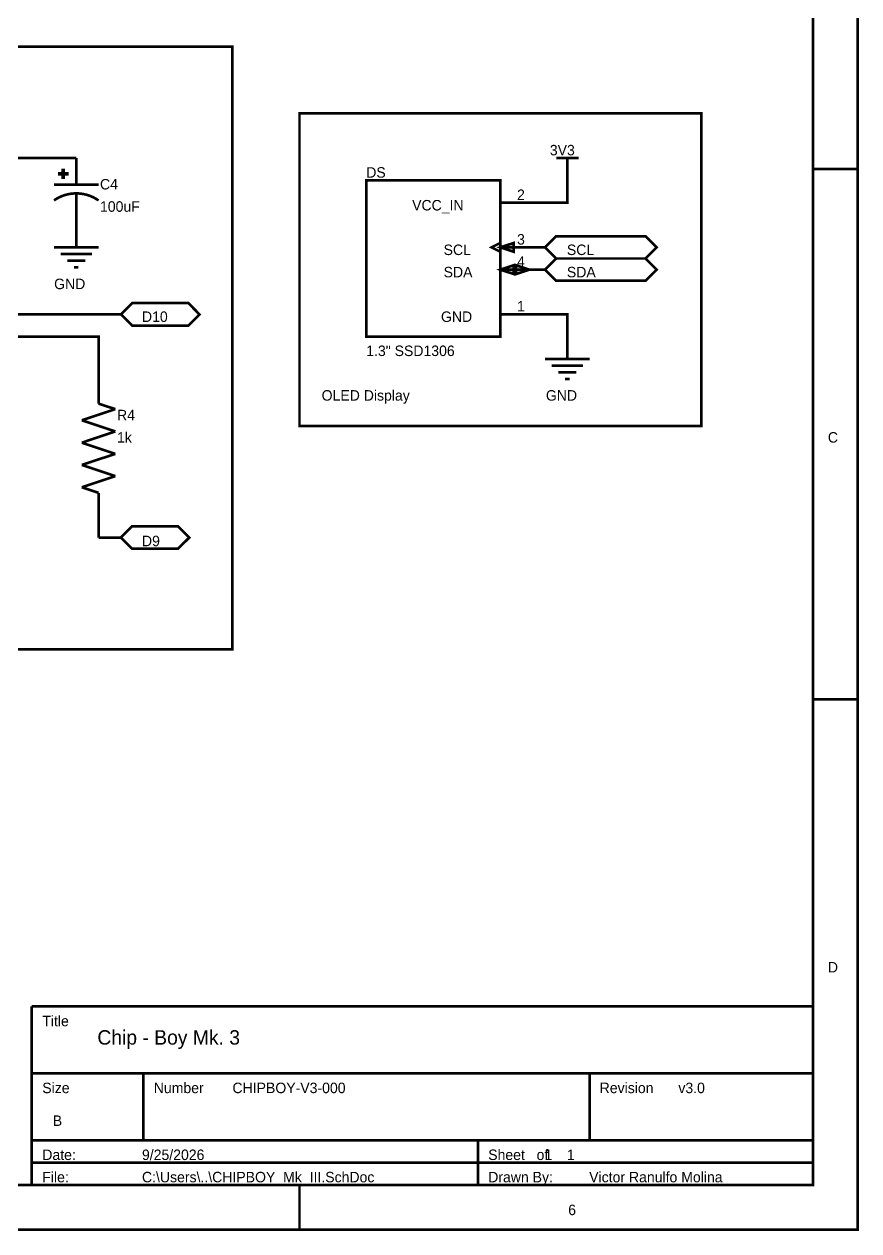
# Model space of a CAD drawing. Header units: inches. Extents: x 0 to 15, y 0 to 9.5.
# Drawn here: x 11.27 to 15, y -0.01 to 5.4 of the extents above; entities that cross this region are included whole.
import ezdxf

# ---------------------------------------------------------------- set-up
doc = ezdxf.new("R2010")
doc.units = ezdxf.units.IN
doc.header["$MEASUREMENT"] = 0
doc.layers.add('Sheet', color=255, linetype='Continuous')

msp = doc.modelspace()

# ---------------------------------------------------------------- linework, layer by layer
at = {"layer": 'Sheet'}
for points in [[(0.0029, 9.5, 0.0118, 0.0118, 0), (14.9978, 9.5, 0.0118, 0.0118, 0), (14.9978, 0, 0.0118, 0.0118, 0), (0.0029, 0, 0.0118, 0.0118, 0), (0.0029, 9.5, 0.0118, 0.0118, 0)], [(0.0029, 9.5, 0.0039, 0.0039, 0), (0.0029, 0, 0.0039, 0.0039, 0), (14.9978, 0, 0.0039, 0.0039, 0), (14.9978, 9.5, 0.0039, 0.0039, 0), (0.0029, 9.5, 0.0039, 0.0039, 0), (0.0029, 9.5, 0.0039, 0.0039, 0)], [(0.2026, 9.2995, 0.0118, 0.0118, 0), (14.7981, 9.2995, 0.0118, 0.0118, 0), (14.7981, 0.1998, 0.0118, 0.0118, 0), (0.2026, 0.1998, 0.0118, 0.0118, 0), (0.2026, 9.2995, 0.0118, 0.0118, 0)], [(0.2026, 9.2995, 0.0039, 0.0039, 0), (0.2026, 0.1998, 0.0039, 0.0039, 0), (14.7981, 0.1998, 0.0039, 0.0039, 0), (14.7981, 9.2995, 0.0039, 0.0039, 0), (0.2026, 9.2995, 0.0039, 0.0039, 0), (0.2026, 9.2995, 0.0039, 0.0039, 0)], [(8.9, 5.2993, 0.0118, 0.0118, 0), (12.1985, 5.2993, 0.0118, 0.0118, 0), (12.1985, 2.5997, 0.0118, 0.0118, 0), (8.9, 2.5997, 0.0118, 0.0118, 0), (8.9, 5.2993, 0.0118, 0.0118, 0)], [(12.4988, 4.9997, 0.0118, 0.0118, 0), (14.2982, 4.9997, 0.0118, 0.0118, 0), (14.2982, 3.6, 0.0118, 0.0118, 0), (12.4988, 3.6, 0.0118, 0.0118, 0), (12.4988, 4.9997, 0.0118, 0.0118, 0)], [(11.4236, 4.7309, 0.0118, 0.0118, 0), (11.4585, 4.7309, 0.0118, 0.0118, 0), (11.4585, 4.7261, 0.0118, 0.0118, 0), (11.4236, 4.7261, 0.0118, 0.0118, 0), (11.4236, 4.7309, 0.0118, 0.0118, 0)], [(11.4236, 4.7309, 0.0039, 0.0039, 0), (11.4236, 4.7261, 0.0039, 0.0039, 0), (11.4585, 4.7261, 0.0039, 0.0039, 0), (11.4585, 4.7309, 0.0039, 0.0039, 0), (11.4236, 4.7309, 0.0039, 0.0039, 0), (11.4236, 4.7309, 0.0039, 0.0039, 0)], [(11.4387, 4.746, 0.0118, 0.0118, 0), (11.4434, 4.746, 0.0118, 0.0118, 0), (11.4434, 4.7111, 0.0118, 0.0118, 0), (11.4387, 4.7111, 0.0118, 0.0118, 0), (11.4387, 4.746, 0.0118, 0.0118, 0)], [(11.4387, 4.746, 0.0039, 0.0039, 0), (11.4387, 4.7111, 0.0039, 0.0039, 0), (11.4434, 4.7111, 0.0039, 0.0039, 0), (11.4434, 4.746, 0.0039, 0.0039, 0), (11.4387, 4.746, 0.0039, 0.0039, 0), (11.4387, 4.746, 0.0039, 0.0039, 0)], [(12.7983, 4.6993, 0.0118, 0.0118, 0), (13.3981, 4.6993, 0.0118, 0.0118, 0), (13.3981, 3.9995, 0.0118, 0.0118, 0), (12.7983, 3.9995, 0.0118, 0.0118, 0), (12.7983, 4.6993, 0.0118, 0.0118, 0)], [(12.7983, 4.6993, 0.0039, 0.0039, 0), (12.7983, 3.9995, 0.0039, 0.0039, 0), (13.3981, 3.9995, 0.0039, 0.0039, 0), (13.3981, 4.6993, 0.0039, 0.0039, 0), (12.7983, 4.6993, 0.0039, 0.0039, 0), (12.7983, 4.6993, 0.0039, 0.0039, 0)], [(13.6484, 4.3498, 0.0118, 0.0118, 0), (13.5985, 4.3997, 0.0118, 0.0118, 0), (13.6484, 4.4496, 0.0118, 0.0118, 0), (14.0478, 4.4496, 0.0118, 0.0118, 0), (14.0985, 4.3997, 0.0118, 0.0118, 0), (14.0478, 4.3498, 0.0118, 0.0118, 0), (13.6484, 4.3498, 0.0118, 0.0118, 0)], [(13.6484, 4.3498, 0.0039, 0.0039, 0), (13.5985, 4.3997, 0.0039, 0.0039, 0), (13.6484, 4.4496, 0.0039, 0.0039, 0), (14.0478, 4.4496, 0.0039, 0.0039, 0), (14.0985, 4.3997, 0.0039, 0.0039, 0), (14.0478, 4.3498, 0.0039, 0.0039, 0), (13.6484, 4.3498, 0.0039, 0.0039, 0)], [(13.4583, 4.4195, 0.0118, 0.0118, 0), (13.3981, 4.3997, 0.0118, 0.0118, 0), (13.4583, 4.3799, 0.0118, 0.0118, 0), (13.4583, 4.4195, 0.0118, 0.0118, 0)], [(13.4583, 4.4195, 0.0039, 0.0039, 0), (13.3981, 4.3997, 0.0039, 0.0039, 0), (13.4583, 4.3799, 0.0039, 0.0039, 0), (13.4583, 4.4195, 0.0039, 0.0039, 0)], [(13.4583, 4.3197, 0.0118, 0.0118, 0), (13.3981, 4.2998, 0.0118, 0.0118, 0), (13.4583, 4.28, 0.0118, 0.0118, 0), (13.4583, 4.3197, 0.0118, 0.0118, 0)], [(13.4686, 4.3197, 0.0118, 0.0118, 0), (13.4686, 4.28, 0.0118, 0.0118, 0), (13.528, 4.2998, 0.0118, 0.0118, 0), (13.4686, 4.3197, 0.0118, 0.0118, 0)], [(13.6484, 4.2499, 0.0118, 0.0118, 0), (13.5985, 4.2998, 0.0118, 0.0118, 0), (13.6484, 4.3498, 0.0118, 0.0118, 0), (14.0478, 4.3498, 0.0118, 0.0118, 0), (14.0985, 4.2998, 0.0118, 0.0118, 0), (14.0478, 4.2499, 0.0118, 0.0118, 0), (13.6484, 4.2499, 0.0118, 0.0118, 0)], [(13.6484, 4.2499, 0.0039, 0.0039, 0), (13.5985, 4.2998, 0.0039, 0.0039, 0), (13.6484, 4.3498, 0.0039, 0.0039, 0), (14.0478, 4.3498, 0.0039, 0.0039, 0), (14.0985, 4.2998, 0.0039, 0.0039, 0), (14.0478, 4.2499, 0.0039, 0.0039, 0), (13.6484, 4.2499, 0.0039, 0.0039, 0)], [(13.4583, 4.3197, 0.0039, 0.0039, 0), (13.3981, 4.2998, 0.0039, 0.0039, 0), (13.4583, 4.28, 0.0039, 0.0039, 0), (13.4583, 4.3197, 0.0039, 0.0039, 0)], [(13.4686, 4.3197, 0.0039, 0.0039, 0), (13.4686, 4.28, 0.0039, 0.0039, 0), (13.528, 4.2998, 0.0039, 0.0039, 0), (13.4686, 4.3197, 0.0039, 0.0039, 0)], [(11.7492, 4.0494, 0.0118, 0.0118, 0), (11.6993, 4.0993, 0.0118, 0.0118, 0), (11.7492, 4.15, 0.0118, 0.0118, 0), (12.001, 4.15, 0.0118, 0.0118, 0), (12.0509, 4.0993, 0.0118, 0.0118, 0), (12.001, 4.0494, 0.0118, 0.0118, 0), (11.7492, 4.0494, 0.0118, 0.0118, 0)], [(11.7492, 4.0494, 0.0039, 0.0039, 0), (11.6993, 4.0993, 0.0039, 0.0039, 0), (11.7492, 4.15, 0.0039, 0.0039, 0), (12.001, 4.15, 0.0039, 0.0039, 0), (12.0509, 4.0993, 0.0039, 0.0039, 0), (12.001, 4.0494, 0.0039, 0.0039, 0), (11.7492, 4.0494, 0.0039, 0.0039, 0)], [(11.7488, 3.0499, 0.0118, 0.0118, 0), (11.6989, 3.0998, 0.0118, 0.0118, 0), (11.7488, 3.1498, 0.0118, 0.0118, 0), (11.9551, 3.1498, 0.0118, 0.0118, 0), (12.0051, 3.0998, 0.0118, 0.0118, 0), (11.9551, 3.0499, 0.0118, 0.0118, 0), (11.7488, 3.0499, 0.0118, 0.0118, 0)], [(11.7488, 3.0499, 0.0039, 0.0039, 0), (11.6989, 3.0998, 0.0039, 0.0039, 0), (11.7488, 3.1498, 0.0039, 0.0039, 0), (11.9551, 3.1498, 0.0039, 0.0039, 0), (12.0051, 3.0998, 0.0039, 0.0039, 0), (11.9551, 3.0499, 0.0039, 0.0039, 0), (11.7488, 3.0499, 0.0039, 0.0039, 0)]]:
    msp.add_lwpolyline(points, format="xyseb", close=True, dxfattribs=at)
for points in [[(11.4989, 4.7999, 0.0118, 0.0118, 0), (10.7992, 4.7999, 0.0118, 0.0118, 0)], [(11.4989, 4.6997, 0.0118, 0.0118, 0), (11.4989, 4.7999, 0.0118, 0.0118, 0)], [(13.6484, 4.7999, 0.0118, 0.0118, 0), (13.7483, 4.7999, 0.0118, 0.0118, 0)], [(13.6984, 4.6993, 0.0118, 0.0118, 0), (13.6984, 4.7999, 0.0118, 0.0118, 0)], [(11.4989, 4.6997, 0.0118, 0.0118, 0), (11.4989, 4.6799, 0.0118, 0.0118, 0)], [(13.5985, 4.5995, 0.0118, 0.0118, 0), (13.6984, 4.5995, 0.0118, 0.0118, 0), (13.6984, 4.6993, 0.0118, 0.0118, 0)], [(14.9978, 4.75, 0.0118, 0.0118, 0), (14.7981, 4.75, 0.0118, 0.0118, 0)], [(11.4989, 4.6799, 0.0118, 0.0118, 0), (11.399, 4.6799, 0.0118, 0.0118, 0)], [(11.5987, 4.6799, 0.0118, 0.0118, 0), (11.4989, 4.6799, 0.0118, 0.0118, 0)], [(11.5987, 4.6097, 0.0118, 0.0118, 0), (11.5932, 4.6134, 0.0118, 0.0118, 0), (11.5873, 4.6171, 0.0118, 0.0118, 0), (11.5815, 4.6204, 0.0118, 0.0118, 0), (11.5756, 4.6237, 0.0118, 0.0118, 0), (11.5694, 4.6263, 0.0118, 0.0118, 0), (11.5631, 4.6292, 0.0118, 0.0118, 0), (11.5569, 4.6314, 0.0118, 0.0118, 0), (11.5506, 4.6336, 0.0118, 0.0118, 0), (11.5444, 4.6354, 0.0118, 0.0118, 0), (11.5378, 4.6369, 0.0118, 0.0118, 0), (11.5315, 4.6384, 0.0118, 0.0118, 0), (11.5249, 4.6395, 0.0118, 0.0118, 0), (11.5183, 4.6402, 0.0118, 0.0118, 0), (11.5121, 4.6409, 0.0118, 0.0118, 0), (11.5055, 4.6413, 0.0118, 0.0118, 0), (11.4989, 4.6413, 0.0118, 0.0118, 0), (11.4923, 4.6413, 0.0118, 0.0118, 0), (11.4857, 4.6409, 0.0118, 0.0118, 0), (11.4794, 4.6402, 0.0118, 0.0118, 0), (11.4728, 4.6395, 0.0118, 0.0118, 0), (11.4662, 4.6384, 0.0118, 0.0118, 0), (11.46, 4.6369, 0.0118, 0.0118, 0), (11.4534, 4.6354, 0.0118, 0.0118, 0), (11.4471, 4.6336, 0.0118, 0.0118, 0), (11.4409, 4.6314, 0.0118, 0.0118, 0), (11.4346, 4.6292, 0.0118, 0.0118, 0), (11.4284, 4.6263, 0.0118, 0.0118, 0), (11.4222, 4.6237, 0.0118, 0.0118, 0), (11.4163, 4.6204, 0.0118, 0.0118, 0), (11.4104, 4.6171, 0.0118, 0.0118, 0), (11.4045, 4.6134, 0.0118, 0.0118, 0), (11.399, 4.6097, 0.0118, 0.0118, 0)], [(11.4989, 4.5998, 0.0118, 0.0118, 0), (11.4989, 4.6398, 0.0118, 0.0118, 0)], [(11.4989, 4.5998, 0.0118, 0.0118, 0), (11.4989, 4.4999, 0.0118, 0.0118, 0)], [(13.3981, 4.5995, 0.0118, 0.0118, 0), (13.5985, 4.5995, 0.0118, 0.0118, 0)], [(11.4989, 4.4999, 0.0118, 0.0118, 0), (11.4989, 4.3997, 0.0118, 0.0118, 0)], [(11.399, 4.3997, 0.0118, 0.0118, 0), (11.5987, 4.3997, 0.0118, 0.0118, 0)], [(13.3981, 4.4195, 0.0118, 0.0118, 0), (13.3585, 4.3997, 0.0118, 0.0118, 0), (13.3981, 4.3799, 0.0118, 0.0118, 0)], [(13.3981, 4.3997, 0.0118, 0.0118, 0), (13.5985, 4.3997, 0.0118, 0.0118, 0)], [(11.4288, 4.37, 0.0118, 0.0118, 0), (11.569, 4.37, 0.0118, 0.0118, 0)], [(11.4589, 4.3398, 0.0118, 0.0118, 0), (11.5389, 4.3398, 0.0118, 0.0118, 0)], [(11.489, 4.3097, 0.0118, 0.0118, 0), (11.5088, 4.3097, 0.0118, 0.0118, 0)], [(13.3981, 4.2998, 0.0118, 0.0118, 0), (13.5985, 4.2998, 0.0118, 0.0118, 0)], [(11.6989, 4.0997, 0.0118, 0.0118, 0), (10.7992, 4.0997, 0.0118, 0.0118, 0)], [(13.3981, 4.0993, 0.0118, 0.0118, 0), (13.5985, 4.0993, 0.0118, 0.0118, 0)], [(13.5985, 4.0993, 0.0118, 0.0118, 0), (13.6984, 4.0993, 0.0118, 0.0118, 0), (13.6984, 3.9995, 0.0118, 0.0118, 0)], [(11.5987, 3.8999, 0.0118, 0.0118, 0), (11.5987, 3.9998, 0.0118, 0.0118, 0), (10.7992, 3.9998, 0.0118, 0.0118, 0)], [(13.6984, 3.9995, 0.0118, 0.0118, 0), (13.6984, 3.8996, 0.0118, 0.0118, 0)], [(11.5987, 3.6998, 0.0118, 0.0118, 0), (11.5987, 3.8999, 0.0118, 0.0118, 0)], [(13.5985, 3.8996, 0.0118, 0.0118, 0), (13.7982, 3.8996, 0.0118, 0.0118, 0)], [(13.6286, 3.8695, 0.0118, 0.0118, 0), (13.7681, 3.8695, 0.0118, 0.0118, 0)], [(13.658, 3.8394, 0.0118, 0.0118, 0), (13.738, 3.8394, 0.0118, 0.0118, 0)], [(13.6881, 3.81, 0.0118, 0.0118, 0), (13.7086, 3.81, 0.0118, 0.0118, 0)], [(11.674, 3.6749, 0.0118, 0.0118, 0), (11.5238, 3.6249, 0.0118, 0.0118, 0)], [(11.5987, 3.6998, 0.0118, 0.0118, 0), (11.674, 3.6749, 0.0118, 0.0118, 0)], [(11.5238, 3.6249, 0.0118, 0.0118, 0), (11.674, 3.575, 0.0118, 0.0118, 0)], [(11.674, 3.575, 0.0118, 0.0118, 0), (11.5238, 3.5247, 0.0118, 0.0118, 0)], [(11.5238, 3.5247, 0.0118, 0.0118, 0), (11.674, 3.4747, 0.0118, 0.0118, 0)], [(11.674, 3.4747, 0.0118, 0.0118, 0), (11.5238, 3.4248, 0.0118, 0.0118, 0)], [(11.5238, 3.4248, 0.0118, 0.0118, 0), (11.674, 3.3749, 0.0118, 0.0118, 0)], [(11.674, 3.3749, 0.0118, 0.0118, 0), (11.5238, 3.3249, 0.0118, 0.0118, 0)], [(11.5238, 3.3249, 0.0118, 0.0118, 0), (11.5987, 3.3, 0.0118, 0.0118, 0)], [(11.5987, 3.3, 0.0118, 0.0118, 0), (11.5987, 3.0998, 0.0118, 0.0118, 0)], [(11.6989, 3.0998, 0.0118, 0.0118, 0), (11.5987, 3.0998, 0.0118, 0.0118, 0)], [(14.9978, 2.375, 0.0118, 0.0118, 0), (14.7981, 2.375, 0.0118, 0.0118, 0)], [(11.2988, 0.9999, 0.0118, 0.0118, 0), (11.2988, 0.1998, 0.0118, 0.0118, 0)], [(11.2992, 0.9995, 0.0118, 0.0118, 0), (14.7981, 0.9995, 0.0118, 0.0118, 0)], [(11.2992, 0.6999, 0.0118, 0.0118, 0), (14.7981, 0.6999, 0.0118, 0.0118, 0)], [(11.7988, 0.6999, 0.0118, 0.0118, 0), (11.7988, 0.3999, 0.0118, 0.0118, 0)], [(13.7982, 0.6999, 0.0118, 0.0118, 0), (13.7982, 0.3995, 0.0118, 0.0118, 0)], [(11.2992, 0.3995, 0.0118, 0.0118, 0), (14.7981, 0.3995, 0.0118, 0.0118, 0)], [(13.2983, 0.3995, 0.0118, 0.0118, 0), (13.2983, 0.1998, 0.0118, 0.0118, 0)], [(11.2992, 0.2996, 0.0118, 0.0118, 0), (14.7981, 0.2996, 0.0118, 0.0118, 0)], [(12.4988, 0, 0.0118, 0.0118, 0), (12.4988, 0.1998, 0.0118, 0.0118, 0)], [(14.9978, 0, 0.0118, 0.0118, 0), (14.9978, 0.1998, 0.0118, 0.0118, 0)]]:
    msp.add_lwpolyline(points, format="xyseb", dxfattribs=at)
for points in [[(13.4619, 4.4227), (13.3938, 4.4), (13.4619, 4.3773)], [(13.4619, 4.3227), (13.3938, 4.3), (13.4619, 4.2773)], [(13.468, 4.2773), (13.5362, 4.3), (13.468, 4.3227)]]:
    msp.add_solid(points, dxfattribs=at)

# ---------------------------------------------------------------- texts
for s, height, p in [('3V3', 0.047, (13.6198, 4.8117)), ('DS', 0.047, (12.7976, 4.7118)), ('C4', 0.047, (11.6053, 4.6589)), ('2', 0.047, (13.473, 4.6119)), ('100uF', 0.047, (11.6053, 4.5591)), ('VCC_IN', 0.047, (13.0031, 4.5649)), ('3', 0.047, (13.473, 4.4122)), ('SCL', 0.047, (13.1441, 4.3652)), ('SCL', 0.047, (13.6962, 4.3652)), ('4', 0.047, (13.473, 4.3123)), ('SDA', 0.047, (13.1441, 4.2653)), ('SDA', 0.047, (13.6962, 4.2653)), ('GND', 0.047, (11.3998, 4.2124)), ('D10', 0.047, (11.7933, 4.0656)), ('GND', 0.047, (13.1323, 4.0656)), ('1', 0.047, (13.473, 4.1126)), ('1.3" SSD1306', 0.047001, (12.7976, 3.9128)), ('OLED Display', 0.047001, (12.5979, 3.713)), ('GND', 0.047, (13.6022, 3.713)), ('R4', 0.047, (11.6817, 3.6249)), ('1k', 0.047, (11.6817, 3.525)), ('C', 0.047, (14.8649, 3.525)), ('D9', 0.047, (11.7933, 3.0609)), ('D', 0.047, (14.8649, 1.1515)), ('Title', 0.047, (11.3469, 0.9106)), ('Chip - Boy Mk. 3', 0.064626, (11.5936, 0.8284)), ('Size', 0.047, (11.3469, 0.611)), ('Number', 0.047, (11.8461, 0.611)), ('CHIPBOY-V3-000', 0.047001, (12.1985, 0.611)), ('Revision', 0.047, (13.843, 0.611)), ('v3.0', 0.047, (14.1954, 0.611)), ('B', 0.047, (11.3939, 0.4641)), ('Date:', 0.047, (11.3469, 0.3114)), ('9/25/2026', 0.047, (11.7933, 0.3114)), ('Sheet   of', 0.047, (13.3438, 0.3114)), ('1', 0.047, (13.5963, 0.3114)), ('1', 0.047, (13.6962, 0.3114)), ('File:', 0.047, (11.3469, 0.2115)), ('C:\\Users\\..\\CHIPBOY_Mk_III.SchDoc', 0.047001, (11.7933, 0.2115)), ('Drawn By:', 0.047, (13.3438, 0.2115)), ('Victor Ranulfo Molina', 0.047001, (13.796, 0.2115)), ('6', 0.047, (13.702, 0.0646))]:
    msp.add_text(s, height=height, dxfattribs=at).set_placement(p)

doc.saveas('drawing.dxf')
